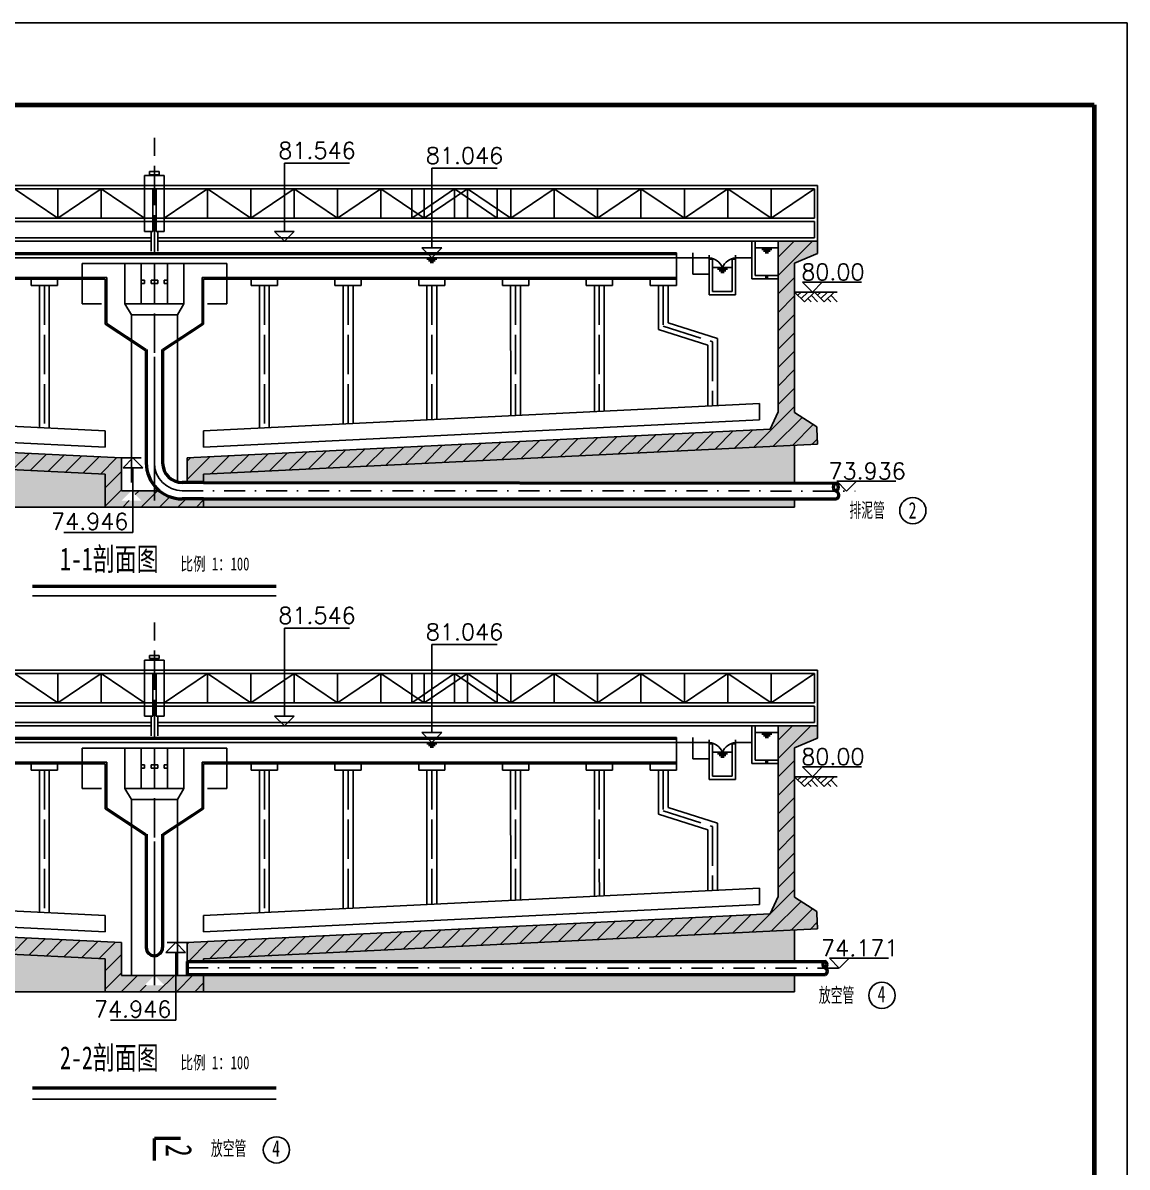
# Model space of a CAD drawing. Header units: millimetres. Extents: x -1157 to 5248, y -43968 to 1732.
# Drawn here: x -899.4 to -563.1, y 992.6 to 1341.2 of the extents above; entities that cross this region are included whole.
import ezdxf

# ---------------------------------------------------------------- set-up
doc = ezdxf.new("R2010")
doc.units = ezdxf.units.MM
doc.linetypes.add('ACAD_ISO02W100', pattern=[15, 12, -3])
doc.linetypes.add('DASHDOT2', pattern=[12.7, 6.35, -3.175, 0, -3.175])
doc.layers.add('图框', color=7, linetype='Continuous', lineweight=100)
doc.styles.add('4', font='simfang.ttf', dxfattribs={"width": 0.7, "height": 4})
doc.styles.add('5', font='simfang.ttf', dxfattribs={"width": 0.7, "height": 5})
doc.styles.add('7', font='simfang.ttf', dxfattribs={"width": 0.7, "height": 7})
doc.styles.get("Standard").update_dxf_attribs({"font": 'txt', "bigfont": 'gbcbig.shx'})

# ---------------------------------------------------------------- blocks, each defined once
blk = doc.blocks.new('廖筱菡二沉池09')
at = {"layer": 'Defpoints'}
h = blk.add_hatch(dxfattribs=at)
h.set_pattern_fill('AR-CONC', color=0, scale=0.07, style=0)
h.set_pattern_definition([(50, (0, -8.367), (12.752927, -1.115736), [1.3335, -14.6685]), (355, (0, -8.367), (-2.467, 13.373965), [1.0668, -11.7348]), (100.451, (1.063, -8.46), (10.285975, 12.25817), [1.1333, -12.4663]), (46.1842, (0, -4.81), (18.97553, -2.94296), [2.00025, -22.00275]), (96.6356, (1.581, -5.056), (16.6183, 17.31979), [1.69995, -18.69945]), (351.184, (0, -4.81), (16.61832, 17.31976), [1.6002, -17.6022]), (21, (1.778, -5.7), (10.61304, -7.158586), [1.3335, -14.6685]), (326, (1.778, -5.7), (4.32614, 12.89316), [1.0668, -11.7348]), (71.4514, (2.662, -6.296), (14.939154, 5.7346), [1.1333, -12.4663]), (37.5, (0, -8.3666), (0.216202, 5.918853), [0, -11.59256, 0, -11.9126, 0, -11.77925]), (7.5, (0, -8.3666), (4.677376, 7.01264), [0, -6.79196, 0, -11.32586, 0, -4.48945]), (327.5, (-3.965, -8.3666), (9.491342, -0.401012), [0, -4.445, 0, -13.8684, 0, -18.4023]), (317.5, (-5.743, -8.367), (10.369043, 1.779854), [0, -5.7785, 0, -9.21004, 0, -13.0683])])
h.paths.add_polyline_path([(2189.991, 1200.103), (2177.991, 1200.103), (2177.991, 1197.952), (2189.991, 1197.952)])
h.paths.add_polyline_path([(2189.991, 1189.952), (2184.991, 1189.952), (2184.991, 1178.053), (2189.991, 1178.053)])
h.paths.add_polyline_path([(2372.991, 1124.103), (2375.991, 1121.103), (2372.991, 1121.103), (2372.991, 1119.103), (2394.991, 1119.103), (2394.991, 1121.603), (2388.491, 1121.603, -0.1736314), (2381.509, 1124.103)])
h.paths.add_polyline_path([(2369.991, 1134.103), (2192.477, 1142.853), (2189.991, 1148.094), (2189.991, 1172.053), (2184.991, 1172.053), (2184.991, 1147.945), (2178.278, 1143.553), (2178.247, 1142.952), (2178.008, 1138.32), (2364.991, 1129.103), (2364.991, 1119.103), (2372.991, 1119.103), (2372.991, 1121.103), (2369.991, 1121.103), (2372.991, 1124.103), (2369.991, 1124.103)])
h.paths.add_polyline_path([(2574.991, 1137.975), (2394.991, 1129.103), (2394.991, 1126.603), (2574.991, 1126.429)])
h.paths.add_polyline_path([(2574.991, 1121.603), (2394.991, 1121.603), (2394.991, 1119.103), (2574.991, 1119.103)])
h.paths.add_polyline_path([(2184.991, 1137.975), (2184.991, 1119.103), (2364.991, 1119.103), (2364.991, 1129.103)], flags=16)
h.paths.add_polyline_path([(2581.973, 1138.32), (2581.734, 1142.952), (2581.704, 1143.553), (2574.991, 1147.945), (2574.991, 1193.403), (2581.991, 1196.333), (2581.991, 1200.103), (2569.991, 1200.103), (2569.991, 1148.094), (2567.504, 1142.853), (2389.991, 1134.103), (2389.991, 1126.603), (2394.991, 1126.603), (2394.991, 1129.103)])
h = blk.add_hatch(dxfattribs=at)
h.set_pattern_fill('ANSI31', color=0, scale=1.25, style=0)
h.set_pattern_definition([(45, (0, -8.3666), (-2.80633, 2.80633), [])])
h.paths.add_polyline_path([(2189.991, 1200.103), (2177.991, 1200.103), (2177.991, 1197.952), (2189.991, 1197.952)])
h.paths.add_polyline_path([(2189.991, 1189.952), (2184.991, 1189.952), (2184.991, 1178.053), (2189.991, 1178.053)])
h.paths.add_polyline_path([(2372.991, 1124.103), (2375.991, 1121.103), (2372.991, 1121.103), (2372.991, 1119.103), (2394.991, 1119.103), (2394.991, 1121.603), (2388.491, 1121.603, -0.1736314), (2381.509, 1124.103)])
h.paths.add_polyline_path([(2192.477, 1142.853), (2189.991, 1148.094), (2189.991, 1172.053), (2184.991, 1172.053), (2184.991, 1147.945), (2178.278, 1143.553), (2178.247, 1142.952), (2178.008, 1138.32), (2364.991, 1129.103), (2364.991, 1119.103), (2372.991, 1119.103), (2372.991, 1121.103), (2369.991, 1121.103), (2372.991, 1124.103), (2369.991, 1124.103), (2369.991, 1134.103)])
h.paths.add_polyline_path([(2581.973, 1138.32), (2581.734, 1142.952), (2581.704, 1143.553), (2574.991, 1147.945), (2574.991, 1193.403), (2581.991, 1196.333), (2581.991, 1200.103), (2569.991, 1200.103), (2569.991, 1148.094), (2567.504, 1142.853), (2389.991, 1134.103), (2389.991, 1126.603), (2394.991, 1126.603), (2394.991, 1129.103)])
h = blk.add_hatch(dxfattribs=at)
h.set_pattern_fill('AR-CONC', color=0, scale=0.07, style=0)
h.set_pattern_definition([(50, (0, -4), (12.752927, -1.115736), [1.3335, -14.6685]), (355, (0, -4), (-2.467, 13.373965), [1.0668, -11.7348]), (100.451, (1.063, -4.093), (10.285975, 12.25817), [1.1333, -12.4663]), (46.1842, (0, -0.444), (18.97553, -2.94296), [2.00025, -22.00275]), (96.6356, (1.581, -0.69), (16.6183, 17.31979), [1.69995, -18.69945]), (351.184, (0, -0.444), (16.61832, 17.31976), [1.6002, -17.6022]), (21, (1.778, -1.333), (10.61304, -7.158586), [1.3335, -14.6685]), (326, (1.778, -1.333), (4.32614, 12.89316), [1.0668, -11.7348]), (71.4514, (2.662, -1.93), (14.939154, 5.7346), [1.1333, -12.4663]), (37.5, (0, -4), (0.216202, 5.918853), [0, -11.59256, 0, -11.9126, 0, -11.77925]), (7.5, (0, -4), (4.677376, 7.01264), [0, -6.79196, 0, -11.32586, 0, -4.48945]), (327.5, (-3.965, -4), (9.491342, -0.401012), [0, -4.445, 0, -13.8684, 0, -18.4023]), (317.5, (-5.743, -4), (10.369043, 1.779854), [0, -5.7785, 0, -9.21004, 0, -13.0683])])
h.paths.add_polyline_path([(2581.734, 995.291), (2581.704, 995.891), (2574.991, 1000.284), (2574.991, 1045.741), (2581.991, 1048.671), (2581.991, 1052.441), (2569.991, 1052.441), (2569.991, 1000.432), (2567.504, 995.191), (2389.991, 986.441), (2389.991, 980.694), (2394.991, 980.694), (2394.991, 981.441), (2581.973, 990.658)])
h.paths.add_polyline_path([(2369.991, 986.441), (2192.477, 995.191), (2189.991, 1000.432), (2189.991, 1027.372), (2184.991, 1027.372), (2184.991, 1000.284), (2178.278, 995.891), (2178.008, 990.658), (2364.991, 981.441), (2364.991, 971.441), (2379.991, 971.441), (2379.991, 973.441), (2376.991, 973.441), (2379.991, 976.441), (2369.991, 976.441)])
h.paths.add_polyline_path([(2394.991, 976.689), (2389.991, 976.689), (2389.991, 976.441), (2379.991, 976.441), (2382.991, 973.441), (2379.991, 973.441), (2379.991, 971.441), (2394.991, 971.441)])
h.paths.add_polyline_path([(2574.991, 990.314), (2581.973, 990.658), (2581.734, 995.291), (2581.704, 995.891), (2574.991, 1000.284), (2574.991, 1045.741), (2581.991, 1048.671), (2581.991, 1052.441), (2569.991, 1052.441), (2569.991, 1000.432), (2567.504, 995.191), (2389.991, 986.441), (2389.991, 980.694), (2574.991, 980.694)], flags=17)
h.paths.add_polyline_path([(2574.991, 976.689), (2394.991, 976.689), (2394.991, 971.441), (2574.991, 971.441)])
h.paths.add_polyline_path([(2189.991, 1052.441), (2177.991, 1052.441), (2177.991, 1048.671), (2184.991, 1045.741), (2184.991, 1033.846), (2189.991, 1033.846)])
h.paths.add_polyline_path([(2364.991, 981.441), (2184.991, 990.314), (2184.991, 971.441), (2364.991, 971.441)])
h.paths.add_polyline_path([(2581.973, 990.658), (2581.734, 995.291), (2581.704, 995.891), (2574.991, 1000.284), (2574.991, 1045.741), (2581.991, 1048.671), (2581.991, 1052.441), (2569.991, 1052.441), (2569.991, 1000.432), (2567.504, 995.191), (2389.991, 986.441), (2389.991, 980.694), (2394.991, 980.94), (2394.991, 981.441)])
h = blk.add_hatch(dxfattribs=at)
h.set_pattern_fill('ANSI31', color=0, scale=1.25, style=0)
h.set_pattern_definition([(45, (0, -4), (-2.80633, 2.80633), [])])
h.paths.add_polyline_path([(2394.991, 976.689), (2389.991, 976.689), (2389.991, 976.441), (2379.991, 976.441), (2382.991, 973.441), (2379.991, 973.441), (2379.991, 971.441), (2394.991, 971.441)])
h.paths.add_polyline_path([(2369.991, 986.441), (2192.477, 995.191), (2189.991, 1000.432), (2189.991, 1027.372), (2184.991, 1027.372), (2184.991, 1000.284), (2178.278, 995.891), (2178.008, 990.658), (2364.991, 981.441), (2364.991, 971.441), (2379.991, 971.441), (2379.991, 973.441), (2376.991, 973.441), (2379.991, 976.441), (2369.991, 976.441)])
h.paths.add_polyline_path([(2189.991, 1052.441), (2177.991, 1052.441), (2177.991, 1048.671), (2184.991, 1045.741), (2184.991, 1033.846), (2189.991, 1033.846)])
h.paths.add_polyline_path([(2581.973, 990.658), (2581.734, 995.291), (2581.704, 995.891), (2574.991, 1000.284), (2574.991, 1045.741), (2581.991, 1048.671), (2581.991, 1052.441), (2569.991, 1052.441), (2569.991, 1000.432), (2567.504, 995.191), (2389.991, 986.441), (2389.991, 980.694), (2394.991, 980.94), (2394.991, 981.441)])
at = {"lineweight": 100}
for p, q in [((2092.241, 1241.636), (2666.241, 1241.636)), ((2666.241, 1241.636), (2666.241, 435.636))]:
    blk.add_line(p, q, dxfattribs=at)
at = {"color": 3}
for p, q in [((2419.582, 1203.103), (2419.582, 1223.925)), ((2419.582, 1223.925), (2429.582, 1223.925)), ((2429.582, 1223.925), (2439.447, 1223.925)), ((2464.491, 1198.103), (2464.491, 1222.377)), ((2464.491, 1222.377), (2474.491, 1222.377)), ((2474.491, 1222.377), (2484.356, 1222.377)), ((2580.397, 1187.643), (2595.397, 1187.643)), ((2369.991, 1134.103), (2375.985, 1134.103)), ((2590.821, 1127.005), (2605.821, 1127.005)), ((2419.582, 1055.441), (2419.582, 1082.255)), ((2419.582, 1082.255), (2429.582, 1082.255)), ((2429.582, 1082.255), (2439.447, 1082.255)), ((2464.491, 1050.441), (2464.491, 1077.255)), ((2464.491, 1077.255), (2474.491, 1077.255)), ((2474.491, 1077.255), (2484.356, 1077.255)), ((2580.397, 1039.981), (2595.397, 1039.981)), ((2389.991, 986.441), (2383.846, 986.441)), ((2588.574, 981.692), (2603.574, 981.692))]:
    blk.add_line(p, q, dxfattribs=at)
at = {"color": 4}
for p, q in [((2378.491, 1220.393), (2378.491, 1221.393)), ((2378.491, 1221.393), (2381.491, 1221.393)), ((2381.491, 1221.393), (2378.491, 1221.393)), ((2379.991, 1220.393), (2378.491, 1220.393)), ((2379.991, 1220.393), (2381.491, 1220.393)), ((2381.491, 1220.393), (2381.491, 1221.393)), ((2177.991, 1217.103), (2369.991, 1217.103)), ((2369.991, 1217.103), (2379.991, 1217.103)), ((2382.991, 1220.103), (2376.991, 1220.103)), ((2376.991, 1220.103), (2376.991, 1216.103)), ((2376.991, 1220.103), (2382.991, 1220.103)), ((2389.991, 1217.103), (2379.991, 1217.103)), ((2382.991, 1220.103), (2382.991, 1216.103)), ((2581.991, 1217.103), (2389.991, 1217.103)), ((2376.991, 1207.103), (2376.991, 1216.103)), ((2376.991, 1207.103), (2376.991, 1216.103)), ((2376.991, 1216.103), (2379.991, 1216.103)), ((2379.491, 1203.103), (2379.491, 1216.103)), ((2382.991, 1216.103), (2379.991, 1216.103)), ((2380.491, 1203.103), (2380.491, 1216.103)), ((2382.991, 1207.103), (2382.991, 1216.103)), ((2382.991, 1207.103), (2382.991, 1216.103)), ((2458.436, 1216.1), (2458.436, 1207.1)), ((2484.436, 1216.1), (2458.436, 1216.1)), ((2458.436, 1216.1), (2471.436, 1216.1)), ((2471.436, 1216.1), (2458.436, 1207.1)), ((2471.436, 1216.1), (2471.436, 1207.1)), ((2484.436, 1207.1), (2471.436, 1216.1)), ((2484.436, 1207.1), (2484.436, 1216.1)), ((2376.991, 1207.103), (2376.991, 1203.103)), ((2376.991, 1203.103), (2376.991, 1207.103)), ((2382.991, 1207.103), (2382.991, 1203.103)), ((2382.991, 1203.103), (2382.991, 1207.103)), ((2485.686, 1207.1), (2472.811, 1207.1)), ((2357.963, 1181.072), (2357.963, 1193.337)), ((2357.963, 1193.337), (2379.991, 1193.337)), ((2370.991, 1181.072), (2370.991, 1193.337)), ((2370.991, 1193.337), (2374.991, 1193.337)), ((2375.991, 1193.337), (2375.991, 1181.072)), ((2402.018, 1193.337), (2379.991, 1193.337)), ((2383.991, 1193.337), (2383.991, 1181.072)), ((2388.991, 1193.337), (2384.991, 1193.337)), ((2388.991, 1181.072), (2388.991, 1193.337)), ((2402.018, 1181.072), (2402.018, 1193.337)), ((2365.491, 1189.103), (2365.491, 1175.004)), ((2394.491, 1189.103), (2394.491, 1175.004)), ((2364.991, 1188.603), (2364.991, 1174.835)), ((2375.991, 1188.205), (2376.991, 1188.205)), ((2376.991, 1187.205), (2375.991, 1187.205)), ((2376.991, 1188.205), (2376.991, 1187.205)), ((2378.991, 1187.205), (2378.991, 1188.205)), ((2378.991, 1188.205), (2380.991, 1188.205)), ((2380.991, 1188.205), (2378.991, 1188.205)), ((2379.991, 1187.205), (2378.991, 1187.205)), ((2379.991, 1187.205), (2380.991, 1187.205)), ((2380.991, 1187.205), (2380.991, 1188.205)), ((2383.991, 1188.205), (2382.991, 1188.205)), ((2382.991, 1188.205), (2382.991, 1187.205)), ((2382.991, 1187.205), (2383.991, 1187.205)), ((2394.991, 1188.603), (2394.991, 1174.835)), ((2530.991, 1186.603), (2530.991, 1188.603)), ((2538.991, 1186.603), (2530.991, 1186.603)), ((2533.491, 1186.603), (2533.491, 1173.251)), ((2536.491, 1186.603), (2536.491, 1175.294)), ((2357.963, 1181.072), (2363.836, 1181.072)), ((2372.991, 1181.072), (2370.991, 1181.072)), ((2370.991, 1181.072), (2372.991, 1177.717)), ((2372.991, 1181.072), (2386.991, 1181.072)), ((2386.991, 1181.072), (2372.991, 1181.072)), ((2386.991, 1181.072), (2388.991, 1181.072)), ((2388.991, 1181.072), (2386.991, 1177.717)), ((2402.018, 1181.072), (2396.146, 1181.072)), ((2364.991, 1174.835), (2377.491, 1166.583)), ((2365.491, 1175.004), (2377.491, 1167.083)), ((2372.991, 1177.717), (2386.991, 1177.717)), ((2386.991, 1177.717), (2372.991, 1177.717)), ((2394.491, 1175.004), (2382.491, 1167.083)), ((2394.991, 1174.835), (2382.491, 1166.583)), ((2378.491, 1072.941), (2378.491, 1073.941)), ((2378.491, 1073.941), (2381.491, 1073.941)), ((2381.491, 1073.941), (2378.491, 1073.941)), ((2381.491, 1072.941), (2381.491, 1073.941)), ((2382.991, 1072.441), (2376.991, 1072.441)), ((2376.991, 1072.441), (2376.991, 1068.441)), ((2376.991, 1072.441), (2382.991, 1072.441)), ((2379.991, 1072.941), (2378.491, 1072.941)), ((2379.991, 1072.941), (2381.491, 1072.941)), ((2382.991, 1072.441), (2382.991, 1068.441)), ((2177.991, 1069.441), (2369.991, 1069.441)), ((2369.991, 1069.441), (2379.991, 1069.441)), ((2376.991, 1059.441), (2376.991, 1068.441)), ((2376.991, 1059.441), (2376.991, 1068.441)), ((2376.991, 1068.441), (2379.991, 1068.441)), ((2379.491, 1055.441), (2379.491, 1068.441)), ((2389.991, 1069.441), (2379.991, 1069.441)), ((2382.991, 1068.441), (2379.991, 1068.441)), ((2380.491, 1055.441), (2380.491, 1068.441)), ((2382.991, 1059.441), (2382.991, 1068.441)), ((2382.991, 1059.441), (2382.991, 1068.441)), ((2581.991, 1069.441), (2389.991, 1069.441)), ((2458.436, 1068.438), (2458.436, 1059.438)), ((2484.436, 1068.438), (2458.436, 1068.438)), ((2458.436, 1068.438), (2471.436, 1068.438)), ((2471.436, 1068.438), (2458.436, 1059.438)), ((2471.436, 1068.438), (2471.436, 1059.438)), ((2484.436, 1059.438), (2471.436, 1068.438)), ((2484.436, 1059.438), (2484.436, 1068.438)), ((2376.991, 1059.441), (2376.991, 1055.441)), ((2376.991, 1055.441), (2376.991, 1059.441)), ((2382.991, 1059.441), (2382.991, 1055.441)), ((2382.991, 1055.441), (2382.991, 1059.441)), ((2485.686, 1059.438), (2472.811, 1059.438)), ((2357.963, 1033.41), (2357.963, 1045.676)), ((2357.963, 1045.676), (2379.991, 1045.676)), ((2370.991, 1033.41), (2370.991, 1045.676)), ((2370.991, 1045.676), (2374.991, 1045.676)), ((2375.991, 1045.676), (2375.991, 1033.41)), ((2402.018, 1045.676), (2379.991, 1045.676)), ((2383.991, 1045.676), (2383.991, 1033.41)), ((2388.991, 1045.676), (2384.991, 1045.676)), ((2388.991, 1033.41), (2388.991, 1045.676)), ((2402.018, 1033.41), (2402.018, 1045.676)), ((2364.991, 1040.941), (2364.991, 1027.173)), ((2365.491, 1041.441), (2365.491, 1027.343)), ((2375.991, 1040.543), (2376.991, 1040.543)), ((2376.991, 1039.543), (2375.991, 1039.543)), ((2376.991, 1040.543), (2376.991, 1039.543)), ((2378.991, 1039.543), (2378.991, 1040.543)), ((2378.991, 1040.543), (2380.991, 1040.543)), ((2380.991, 1040.543), (2378.991, 1040.543)), ((2379.991, 1039.543), (2378.991, 1039.543)), ((2379.991, 1039.543), (2380.991, 1039.543)), ((2380.991, 1039.543), (2380.991, 1040.543)), ((2383.991, 1040.543), (2382.991, 1040.543)), ((2382.991, 1040.543), (2382.991, 1039.543)), ((2382.991, 1039.543), (2383.991, 1039.543)), ((2394.491, 1041.441), (2394.491, 1027.343)), ((2394.991, 1040.941), (2394.991, 1027.173)), ((2530.991, 1038.941), (2530.991, 1040.941)), ((2538.991, 1038.941), (2530.991, 1038.941)), ((2533.491, 1038.941), (2533.491, 1025.589)), ((2536.491, 1038.941), (2536.491, 1027.633)), ((2357.963, 1033.41), (2363.836, 1033.41)), ((2372.991, 1033.41), (2370.991, 1033.41)), ((2370.991, 1033.41), (2372.991, 1030.055)), ((2372.991, 1033.41), (2386.991, 1033.41)), ((2386.991, 1033.41), (2372.991, 1033.41)), ((2386.991, 1033.41), (2388.991, 1033.41)), ((2388.991, 1033.41), (2386.991, 1030.055)), ((2402.018, 1033.41), (2396.146, 1033.41)), ((2372.991, 1030.055), (2386.991, 1030.055)), ((2386.991, 1030.055), (2372.991, 1030.055)), ((2364.991, 1027.173), (2377.491, 1018.921)), ((2365.491, 1027.343), (2377.491, 1019.421)), ((2394.491, 1027.343), (2382.491, 1019.421)), ((2394.991, 1027.173), (2382.491, 1018.921))]:
    blk.add_line(p, q, dxfattribs=at)
for p, q in [((2543.991, 1196.603), (2543.991, 1190.103)), ((2548.991, 1194.603), (2548.991, 1195.903)), ((2556.991, 1194.603), (2556.991, 1195.903)), ((2543.991, 1190.103), (2548.991, 1190.103)), ((2566.241, 1189.703), (2566.241, 1188.703)), ((2566.241, 1189.703), (2566.741, 1188.703)), ((2566.241, 1188.703), (2566.741, 1189.703)), ((2566.741, 1189.703), (2566.741, 1188.703)), ((2574.991, 1184.643), (2577.991, 1181.643)), ((2576.991, 1184.643), (2575.988, 1183.64)), ((2578.991, 1184.643), (2576.988, 1182.64)), ((2580.991, 1184.643), (2577.991, 1181.643)), ((2578.989, 1182.641), (2579.986, 1181.643)), ((2579.989, 1183.641), (2581.986, 1181.643)), ((2580.991, 1184.643), (2583.991, 1181.643)), ((2582.991, 1184.643), (2581.988, 1183.64)), ((2584.991, 1184.643), (2582.988, 1182.64)), ((2586.991, 1184.643), (2583.991, 1181.643)), ((2584.989, 1182.641), (2585.986, 1181.643)), ((2585.989, 1183.641), (2587.986, 1181.643)), ((2342.871, 1092.094), (2417.111, 1092.094)), ((2543.991, 1048.941), (2543.991, 1042.441)), ((2548.991, 1046.941), (2548.991, 1048.241)), ((2556.991, 1046.941), (2556.991, 1048.241)), ((2543.991, 1042.441), (2548.991, 1042.441)), ((2566.241, 1042.041), (2566.241, 1041.041)), ((2566.241, 1042.041), (2566.741, 1041.041)), ((2566.241, 1041.041), (2566.741, 1042.041)), ((2566.741, 1042.041), (2566.741, 1041.041)), ((2574.991, 1036.981), (2577.991, 1033.981)), ((2576.991, 1036.981), (2575.988, 1035.978)), ((2578.991, 1036.981), (2576.988, 1034.978)), ((2580.991, 1036.981), (2577.991, 1033.981)), ((2579.989, 1035.979), (2581.986, 1033.981)), ((2580.991, 1036.981), (2583.991, 1033.981)), ((2582.991, 1036.981), (2581.988, 1035.978)), ((2584.991, 1036.981), (2582.988, 1034.978)), ((2586.991, 1036.981), (2583.991, 1033.981)), ((2585.989, 1035.979), (2587.986, 1033.981)), ((2578.989, 1034.979), (2579.986, 1033.981)), ((2584.989, 1034.979), (2585.986, 1033.981)), ((2342.871, 938.686), (2417.111, 938.686))]:
    blk.add_line(p, q)
at = {"color": 5}
for p, q in [((2567.991, 1197.612), (2564.991, 1197.612)), ((2567.491, 1197.112), (2565.491, 1197.112)), ((2566.991, 1196.612), (2565.991, 1196.612)), ((2554.491, 1191.612), (2551.491, 1191.612)), ((2553.991, 1191.112), (2551.991, 1191.112)), ((2553.491, 1190.612), (2552.491, 1190.612))]:
    blk.add_line(p, q, dxfattribs=at)
at = {"color": 0, "linetype": 'ByBlock', "lineweight": -2}
for p, q in [((2574.991, 1193.403), (2581.991, 1196.333)), ((2581.704, 1143.553), (2574.991, 1147.945)), ((2581.973, 1138.32), (2581.734, 1142.952)), ((2574.991, 1045.741), (2581.991, 1048.671)), ((2581.704, 995.891), (2574.991, 1000.284)), ((2581.973, 990.658), (2581.734, 995.291))]:
    blk.add_line(p, q, dxfattribs=at)
at = {"color": 5, "lineweight": -3}
for p, q in [((2465.991, 1194.612), (2462.991, 1194.612)), ((2465.491, 1194.112), (2463.491, 1194.112)), ((2464.991, 1193.612), (2463.991, 1193.612)), ((2567.991, 1049.951), (2564.991, 1049.951)), ((2567.491, 1049.451), (2565.491, 1049.451)), ((2465.991, 1046.951), (2462.991, 1046.951)), ((2465.491, 1046.451), (2463.491, 1046.451)), ((2464.991, 1045.951), (2463.991, 1045.951)), ((2566.991, 1048.951), (2565.991, 1048.951)), ((2554.491, 1043.951), (2551.491, 1043.951)), ((2553.991, 1043.451), (2551.991, 1043.451)), ((2553.491, 1042.951), (2552.491, 1042.951))]:
    blk.add_line(p, q, dxfattribs=at)
at = {"color": 4, "linetype": 'ACAD_ISO02W100'}
for p, q in [((2534.991, 1186.603), (2534.991, 1174.272)), ((2534.991, 1038.941), (2534.991, 1026.611))]:
    blk.add_line(p, q, dxfattribs=at)
at = {"color": 0}
for p, q in [((2587.939, 1184.643), (2574.991, 1184.643)), ((2587.939, 1036.981), (2574.991, 1036.981))]:
    blk.add_line(p, q, dxfattribs=at)
at = {"color": 3, "lineweight": -3}
for p, q in [((2373.451, 1131.103), (2373.463, 1111.399)), ((2386.472, 983.441), (2386.472, 962.808))]:
    blk.add_line(p, q, dxfattribs=at)
at = {"lineweight": 53}
for p, q in [((2342.871, 1095.047), (2417.111, 1095.047)), ((2342.871, 942.186), (2417.111, 942.186))]:
    blk.add_line(p, q, dxfattribs=at)
at = {"color": 4, "lineweight": 53}
for p, q in [((2389.991, 980.694), (2389.991, 976.689)), ((2379.991, 920.091), (2379.991, 926.728))]:
    blk.add_line(p, q, dxfattribs=at)
blk.add_lwpolyline([(2082.241, 1266.636), (2082.241, 425.636), (2676.241, 425.636), (2676.241, 1266.636)], close=True)
at = {"color": 0}
for centre in [(2610.991, 1118.038), (2601.57, 970.342), (2417.164, 923.282)]:
    blk.add_circle(centre, 4, dxfattribs=at)
at = {"layer": 'Defpoints', "color": 2, "linetype": 'ACAD_ISO02W100'}
for p, q in [((2379.991, 1121.103), (2379.991, 1231.573)), ((2379.991, 973.441), (2379.991, 1083.911))]:
    blk.add_line(p, q, dxfattribs=at)
at = {"layer": 'Defpoints', "color": 4}
for p, q in [((2581.991, 1200.103), (2581.991, 1217.103)), ((2178.991, 1216.103), (2376.991, 1216.103)), ((2350.591, 1207.103), (2337.391, 1216.103)), ((2350.591, 1207.103), (2350.591, 1216.103)), ((2363.791, 1216.103), (2350.591, 1207.103)), ((2363.791, 1207.103), (2363.791, 1216.103)), ((2376.991, 1207.103), (2363.791, 1216.103)), ((2580.991, 1216.103), (2382.991, 1216.103)), ((2382.991, 1207.103), (2396.191, 1216.103)), ((2396.191, 1207.103), (2396.191, 1216.103)), ((2396.191, 1216.103), (2409.391, 1207.103)), ((2409.391, 1207.103), (2409.391, 1216.103)), ((2409.391, 1207.103), (2422.591, 1216.103)), ((2422.591, 1207.103), (2422.591, 1216.103)), ((2422.591, 1216.103), (2435.791, 1207.103)), ((2435.791, 1207.103), (2435.791, 1216.103)), ((2435.791, 1207.103), (2448.991, 1216.103)), ((2448.991, 1207.103), (2448.991, 1216.103)), ((2448.991, 1216.103), (2462.191, 1207.103)), ((2462.191, 1207.103), (2462.191, 1216.103)), ((2462.191, 1207.103), (2475.391, 1216.103)), ((2475.391, 1207.103), (2475.391, 1216.103)), ((2475.391, 1216.103), (2488.591, 1207.103)), ((2488.591, 1207.103), (2488.591, 1216.103)), ((2488.591, 1207.103), (2501.791, 1216.103)), ((2501.791, 1207.103), (2501.791, 1216.103)), ((2501.791, 1216.103), (2514.991, 1207.103)), ((2514.991, 1207.103), (2514.991, 1216.103)), ((2514.991, 1207.103), (2528.191, 1216.103)), ((2528.191, 1207.103), (2528.191, 1216.103)), ((2528.191, 1216.103), (2541.391, 1207.103)), ((2541.391, 1207.103), (2541.391, 1216.103)), ((2541.391, 1207.103), (2554.591, 1216.103)), ((2554.591, 1207.103), (2554.591, 1216.103)), ((2554.591, 1216.103), (2567.791, 1207.103)), ((2567.791, 1207.103), (2567.791, 1216.103)), ((2567.791, 1207.103), (2580.991, 1216.103)), ((2580.991, 1207.103), (2580.991, 1216.103)), ((2178.991, 1207.103), (2376.991, 1207.103)), ((2376.991, 1207.103), (2379.991, 1207.103)), ((2382.991, 1207.103), (2379.991, 1207.103)), ((2580.991, 1207.103), (2382.991, 1207.103)), ((2178.991, 1206.103), (2379.991, 1206.103)), ((2376.991, 1203.103), (2379.491, 1203.103)), ((2378.991, 1197.103), (2378.991, 1203.103)), ((2580.991, 1206.103), (2379.991, 1206.103)), ((2382.991, 1203.103), (2380.491, 1203.103)), ((2380.991, 1197.103), (2380.991, 1203.103)), ((2580.991, 1201.103), (2580.991, 1206.103)), ((2178.991, 1201.103), (2378.991, 1201.103)), ((2580.991, 1201.103), (2380.991, 1201.103)), ((2220.991, 1196.603), (2379.991, 1196.603)), ((2220.991, 1196.103), (2379.991, 1196.103)), ((2538.991, 1196.603), (2379.991, 1196.603)), ((2538.991, 1196.103), (2379.991, 1196.103)), ((2538.991, 1196.603), (2538.991, 1188.603)), ((2365.491, 1189.103), (2220.991, 1189.103)), ((2394.491, 1189.103), (2538.991, 1189.103)), ((2364.991, 1188.603), (2220.991, 1188.603)), ((2342.491, 1188.603), (2342.491, 1186.603)), ((2342.491, 1186.603), (2350.491, 1186.603)), ((2344.991, 1186.603), (2344.988, 1143.345)), ((2347.991, 1186.603), (2347.988, 1143.197)), ((2350.491, 1186.603), (2350.491, 1188.603)), ((2394.991, 1188.603), (2538.991, 1188.603)), ((2409.491, 1186.603), (2409.491, 1188.603)), ((2417.491, 1186.603), (2409.491, 1186.603)), ((2411.991, 1186.603), (2411.993, 1143.197)), ((2414.991, 1186.603), (2414.993, 1143.345)), ((2417.491, 1188.603), (2417.491, 1186.603)), ((2434.991, 1186.603), (2434.991, 1188.603)), ((2442.991, 1186.603), (2434.991, 1186.603)), ((2437.491, 1186.603), (2437.496, 1144.454)), ((2440.491, 1186.603), (2440.496, 1144.602)), ((2442.991, 1188.603), (2442.991, 1186.603)), ((2460.491, 1186.603), (2460.491, 1188.603)), ((2468.491, 1186.603), (2460.491, 1186.603)), ((2462.991, 1186.603), (2462.998, 1145.711)), ((2465.991, 1186.603), (2465.998, 1145.859)), ((2468.491, 1188.603), (2468.491, 1186.603)), ((2485.991, 1186.603), (2485.991, 1188.603)), ((2493.991, 1186.603), (2485.991, 1186.603)), ((2488.491, 1186.617), (2488.5, 1146.968)), ((2491.491, 1186.603), (2491.5, 1147.116)), ((2493.991, 1188.603), (2493.991, 1186.603)), ((2511.491, 1186.603), (2511.491, 1188.603)), ((2519.491, 1186.603), (2511.491, 1186.603)), ((2513.991, 1186.603), (2513.991, 1148.225)), ((2516.991, 1186.603), (2517.003, 1148.373)), ((2519.491, 1188.603), (2519.491, 1186.603)), ((2538.991, 1186.603), (2538.991, 1188.603)), ((2372.991, 1177.717), (2372.991, 1126.603)), ((2386.991, 1177.717), (2386.991, 1126.793)), ((2551.501, 1170.51), (2536.491, 1175.294)), ((2548.501, 1168.467), (2533.491, 1173.251)), ((2548.501, 1168.467), (2548.513, 1149.926)), ((2551.501, 1170.51), (2551.513, 1150.074)), ((2364.991, 1142.359), (2195.677, 1150.705)), ((2394.991, 1142.359), (2564.305, 1150.705)), ((2564.305, 1150.705), (2564.305, 1145.699)), ((2364.991, 1137.353), (2195.677, 1145.699)), ((2394.991, 1137.353), (2564.305, 1145.699)), ((2178.991, 1068.441), (2376.991, 1068.441)), ((2350.591, 1059.441), (2337.391, 1068.441)), ((2350.591, 1059.441), (2350.591, 1068.441)), ((2363.791, 1068.441), (2350.591, 1059.441)), ((2363.791, 1059.441), (2363.791, 1068.441)), ((2376.991, 1059.441), (2363.791, 1068.441)), ((2580.991, 1068.441), (2382.991, 1068.441)), ((2382.991, 1059.441), (2396.191, 1068.441)), ((2396.191, 1059.441), (2396.191, 1068.441)), ((2396.191, 1068.441), (2409.391, 1059.441)), ((2409.391, 1059.441), (2409.391, 1068.441)), ((2409.391, 1059.441), (2422.591, 1068.441)), ((2422.591, 1059.441), (2422.591, 1068.441)), ((2422.591, 1068.441), (2435.791, 1059.441)), ((2435.791, 1059.441), (2435.791, 1068.441)), ((2435.791, 1059.441), (2448.991, 1068.441)), ((2448.991, 1059.441), (2448.991, 1068.441)), ((2448.991, 1068.441), (2462.191, 1059.441)), ((2462.191, 1059.441), (2462.191, 1068.441)), ((2462.191, 1059.441), (2475.391, 1068.441)), ((2475.391, 1059.441), (2475.391, 1068.441)), ((2475.391, 1068.441), (2488.591, 1059.441)), ((2488.591, 1059.441), (2488.591, 1068.441)), ((2488.591, 1059.441), (2501.791, 1068.441)), ((2501.791, 1059.441), (2501.791, 1068.441)), ((2501.791, 1068.441), (2514.991, 1059.441)), ((2514.991, 1059.441), (2514.991, 1068.441)), ((2514.991, 1059.441), (2528.191, 1068.441)), ((2528.191, 1059.441), (2528.191, 1068.441)), ((2528.191, 1068.441), (2541.391, 1059.441)), ((2541.391, 1059.441), (2541.391, 1068.441)), ((2541.391, 1059.441), (2554.591, 1068.441)), ((2554.591, 1059.441), (2554.591, 1068.441)), ((2554.591, 1068.441), (2567.791, 1059.441)), ((2567.791, 1059.441), (2567.791, 1068.441)), ((2567.791, 1059.441), (2580.991, 1068.441)), ((2580.991, 1059.441), (2580.991, 1068.441)), ((2581.991, 1052.441), (2581.991, 1069.441)), ((2178.991, 1059.441), (2376.991, 1059.441)), ((2178.991, 1058.441), (2379.991, 1058.441)), ((2376.991, 1059.441), (2379.991, 1059.441)), ((2382.991, 1059.441), (2379.991, 1059.441)), ((2580.991, 1058.441), (2379.991, 1058.441)), ((2580.991, 1059.441), (2382.991, 1059.441)), ((2580.991, 1053.441), (2580.991, 1058.441)), ((2178.991, 1053.441), (2378.991, 1053.441)), ((2376.991, 1055.441), (2379.491, 1055.441)), ((2378.991, 1049.441), (2378.991, 1055.441)), ((2382.991, 1055.441), (2380.491, 1055.441)), ((2380.991, 1049.441), (2380.991, 1055.441)), ((2580.991, 1053.441), (2380.991, 1053.441)), ((2220.991, 1048.941), (2379.991, 1048.941)), ((2220.991, 1048.441), (2379.991, 1048.441)), ((2538.991, 1048.941), (2379.991, 1048.941)), ((2538.991, 1048.441), (2379.991, 1048.441)), ((2538.991, 1048.941), (2538.991, 1040.941)), ((2365.491, 1041.441), (2220.991, 1041.441)), ((2364.991, 1040.941), (2220.991, 1040.941)), ((2342.491, 1040.941), (2342.491, 1038.941)), ((2342.491, 1038.941), (2350.491, 1038.941)), ((2344.991, 1038.941), (2344.988, 995.683)), ((2347.991, 1038.941), (2347.988, 995.535)), ((2350.491, 1038.941), (2350.491, 1040.941)), ((2394.491, 1041.441), (2538.991, 1041.441)), ((2394.991, 1040.941), (2538.991, 1040.941)), ((2409.491, 1038.941), (2409.491, 1040.941)), ((2417.491, 1038.941), (2409.491, 1038.941)), ((2411.991, 1038.941), (2411.991, 995.535)), ((2414.991, 1038.941), (2414.993, 995.683)), ((2417.491, 1040.941), (2417.491, 1038.941)), ((2434.991, 1038.941), (2434.991, 1040.941)), ((2442.991, 1038.941), (2434.991, 1038.941)), ((2437.491, 1038.941), (2437.496, 996.792)), ((2440.491, 1038.941), (2440.496, 996.94)), ((2442.991, 1040.941), (2442.991, 1038.941)), ((2460.491, 1038.941), (2460.491, 1040.941)), ((2468.491, 1038.941), (2460.491, 1038.941)), ((2462.991, 1038.941), (2462.998, 998.049)), ((2465.991, 1038.941), (2465.998, 998.197)), ((2468.491, 1040.941), (2468.491, 1038.941)), ((2485.991, 1038.941), (2485.991, 1040.941)), ((2493.991, 1038.941), (2485.991, 1038.941)), ((2488.491, 1038.955), (2488.5, 999.307)), ((2491.491, 1038.941), (2491.5, 999.454)), ((2493.991, 1040.941), (2493.991, 1038.941)), ((2511.491, 1038.941), (2511.491, 1040.941)), ((2519.491, 1038.941), (2511.491, 1038.941)), ((2513.991, 1038.941), (2514.003, 1000.564)), ((2516.991, 1038.941), (2517.003, 1000.711)), ((2519.491, 1040.941), (2519.491, 1038.941)), ((2538.991, 1038.941), (2538.991, 1040.941)), ((2372.991, 1030.055), (2372.991, 976.441)), ((2386.991, 1030.055), (2386.991, 976.441)), ((2548.501, 1020.805), (2533.491, 1025.589)), ((2551.501, 1022.849), (2536.491, 1027.633)), ((2551.501, 1022.849), (2551.513, 1002.413)), ((2548.501, 1020.805), (2548.513, 1002.265)), ((2364.991, 994.697), (2195.677, 1003.043)), ((2394.991, 994.697), (2564.305, 1003.043)), ((2564.305, 1003.043), (2564.305, 998.037)), ((2364.991, 989.691), (2195.677, 998.037)), ((2394.991, 989.691), (2564.305, 998.037))]:
    blk.add_line(p, q, dxfattribs=at)
at = {"layer": 'Defpoints'}
for p, q in [((2177.991, 1200.103), (2378.991, 1200.103)), ((2581.991, 1200.103), (2380.991, 1200.103)), ((2562.991, 1200.103), (2561.991, 1200.103)), ((2561.991, 1200.103), (2561.991, 1188.703)), ((2562.991, 1200.103), (2562.991, 1189.703)), ((2569.991, 1148.094), (2569.991, 1200.103)), ((2581.991, 1196.333), (2581.991, 1200.103)), ((2369.991, 1195.103), (2378.991, 1195.103)), ((2389.991, 1195.103), (2380.991, 1195.103)), ((2549.991, 1194.603), (2548.991, 1194.603)), ((2548.991, 1194.603), (2548.991, 1183.803)), ((2549.991, 1184.803), (2549.991, 1194.603)), ((2556.991, 1194.603), (2555.991, 1194.603)), ((2555.991, 1194.603), (2555.991, 1184.803)), ((2556.991, 1194.603), (2556.991, 1183.803)), ((2574.991, 1193.403), (2574.991, 1147.945)), ((2548.991, 1183.803), (2556.991, 1183.803)), ((2555.991, 1184.803), (2549.991, 1184.803)), ((2567.504, 1142.853), (2569.991, 1148.094)), ((2581.734, 1142.952), (2581.704, 1143.553)), ((2369.991, 1134.103), (2192.477, 1142.853)), ((2389.991, 1134.103), (2567.504, 1142.853)), ((2364.991, 1129.103), (2178.008, 1138.32)), ((2394.991, 1129.103), (2581.973, 1138.32)), ((2574.991, 1126.429), (2574.991, 1137.975)), ((2369.991, 1124.103), (2369.991, 1134.103)), ((2389.991, 1126.603), (2389.991, 1134.103)), ((2364.991, 1119.103), (2364.991, 1129.103)), ((2394.991, 1126.603), (2394.991, 1129.103)), ((2184.991, 1119.103), (2574.991, 1119.103)), ((2394.991, 1119.103), (2394.991, 1121.603)), ((2574.991, 1119.103), (2574.991, 1121.603)), ((2177.991, 1052.441), (2378.991, 1052.441)), ((2581.991, 1052.441), (2380.991, 1052.441)), ((2562.991, 1052.441), (2561.991, 1052.441)), ((2561.991, 1052.441), (2561.991, 1041.041)), ((2562.991, 1052.441), (2562.991, 1042.041)), ((2569.991, 1000.432), (2569.991, 1052.441)), ((2581.991, 1048.671), (2581.991, 1052.441)), ((2369.991, 1047.441), (2378.991, 1047.441)), ((2389.991, 1047.441), (2380.991, 1047.441)), ((2549.991, 1046.941), (2548.991, 1046.941)), ((2548.991, 1046.941), (2548.991, 1036.141)), ((2549.991, 1037.141), (2549.991, 1046.941)), ((2556.991, 1046.941), (2555.991, 1046.941)), ((2555.991, 1046.941), (2555.991, 1037.141)), ((2556.991, 1046.941), (2556.991, 1036.141)), ((2574.991, 1045.741), (2574.991, 1000.284)), ((2569.991, 1041.041), (2561.991, 1041.041)), ((2562.991, 1042.041), (2569.991, 1042.041)), ((2548.991, 1036.141), (2556.991, 1036.141)), ((2555.991, 1037.141), (2549.991, 1037.141)), ((2567.504, 995.191), (2569.991, 1000.432)), ((2369.991, 986.441), (2192.477, 995.191)), ((2389.991, 986.441), (2567.504, 995.191)), ((2581.734, 995.291), (2581.704, 995.891)), ((2364.991, 981.441), (2178.008, 990.658)), ((2394.991, 981.441), (2581.973, 990.658)), ((2574.991, 980.694), (2574.991, 990.314)), ((2369.991, 976.441), (2369.991, 986.441)), ((2389.991, 980.694), (2389.991, 986.441)), ((2364.991, 971.441), (2364.991, 981.441)), ((2394.991, 980.94), (2394.991, 981.441)), ((2369.991, 976.441), (2389.991, 976.441)), ((2389.991, 976.441), (2389.991, 976.689)), ((2394.991, 971.441), (2394.991, 976.689)), ((2574.991, 971.441), (2574.991, 976.689)), ((2184.991, 971.441), (2574.991, 971.441))]:
    blk.add_line(p, q, dxfattribs=at)
at = {"layer": 'Defpoints', "color": 5}
for p, q in [((2562.991, 1198.103), (2569.991, 1198.103)), ((2379.991, 1195.103), (2210.991, 1195.103)), ((2379.991, 1195.103), (2548.991, 1195.103)), ((2549.991, 1192.103), (2555.991, 1192.103))]:
    blk.add_line(p, q, dxfattribs=at)
at = {"layer": 'Defpoints', "color": 5, "lineweight": -3}
for p, q in [((2556.991, 1195.103), (2561.991, 1195.103)), ((2562.991, 1050.441), (2569.991, 1050.441)), ((2379.991, 1047.441), (2210.991, 1047.441)), ((2379.991, 1047.441), (2548.991, 1047.441)), ((2556.991, 1047.441), (2561.991, 1047.441)), ((2549.991, 1044.441), (2555.991, 1044.441))]:
    blk.add_line(p, q, dxfattribs=at)
at = {"layer": 'Defpoints', "color": 0}
for p, q in [((2562.991, 1189.703), (2569.991, 1189.703)), ((2569.991, 1188.703), (2561.991, 1188.703)), ((2369.991, 1124.103), (2381.509, 1124.103))]:
    blk.add_line(p, q, dxfattribs=at)
at = {"layer": 'Defpoints', "color": 4, "linetype": 'ACAD_ISO02W100'}
for p, q in [((2346.491, 1186.603), (2346.488, 1143.271)), ((2413.491, 1186.603), (2413.493, 1143.271)), ((2438.991, 1186.603), (2438.996, 1144.528)), ((2464.491, 1186.603), (2464.498, 1145.785)), ((2489.991, 1186.603), (2490, 1147.042)), ((2515.491, 1186.603), (2515.491, 1148.299)), ((2534.991, 1174.272), (2550.001, 1169.489)), ((2550.001, 1169.489), (2550.013, 1150)), ((2364.991, 1137.353), (2364.991, 1142.359)), ((2394.991, 1137.353), (2394.991, 1142.359)), ((2346.491, 1038.941), (2346.488, 995.609)), ((2413.491, 1038.941), (2413.493, 995.609)), ((2438.991, 1038.941), (2438.996, 996.866)), ((2464.491, 1038.941), (2464.498, 998.123)), ((2489.991, 1038.941), (2490, 999.38)), ((2515.491, 1038.941), (2515.503, 1000.638)), ((2534.991, 1026.611), (2550.001, 1021.827)), ((2550.001, 1021.827), (2550.013, 1002.339)), ((2364.991, 989.691), (2364.991, 994.697)), ((2394.991, 989.691), (2394.991, 994.697))]:
    blk.add_line(p, q, dxfattribs=at)
at = {"layer": 'Defpoints', "color": 217, "linetype": 'DASHDOT2', "true_color": 0x93278f}
for p, q in [((2379.991, 1177.717), (2379.991, 1132.603)), ((2388.482, 1124.103), (2593.429, 1124.004)), ((2379.991, 1030.055), (2379.991, 984.941)), ((2389.991, 978.694), (2590.655, 978.691))]:
    blk.add_line(p, q, dxfattribs=at)
at = {"layer": 'Defpoints', "color": 6, "lineweight": 53}
for p, q in [((2377.491, 1167.083), (2377.491, 1132.603)), ((2382.491, 1167.083), (2382.491, 1132.603)), ((2394.991, 1126.603), (2388.491, 1126.603)), ((2394.991, 1126.603), (2587.538, 1126.417)), ((2394.991, 1121.603), (2388.491, 1121.603)), ((2394.991, 1121.603), (2587.778, 1121.603)), ((2377.491, 1019.421), (2377.491, 984.941)), ((2382.491, 1019.421), (2382.491, 984.941))]:
    blk.add_line(p, q, dxfattribs=at)
at = {"layer": 'Defpoints', "color": 4, "lineweight": 53}
for p, q in [((2389.991, 980.694), (2584.167, 980.694)), ((2389.991, 976.689), (2584.365, 976.689)), ((2387.934, 926.742), (2379.991, 926.728))]:
    blk.add_line(p, q, dxfattribs=at)
at = {"layer": 'Defpoints', "color": 5}
for centre, start, end in [((2548.304, 1190.02), 23.95935, 82.30086), ((2557.678, 1190.02), 97.69914, 156.04065)]:
    blk.add_arc(centre, 5.129, start, end, dxfattribs=at)
at = {"layer": 'Defpoints', "color": 6, "lineweight": 53}
for centre, radius, start, end in [((2388.491, 1132.603), 11, 180, 270), ((2388.491, 1132.603), 6, 180, 270), ((2588.048, 1125.211), 1.31, 112.90976, 247.09024), ((2587.028, 1125.211), 1.31, 292.90976, 67.09024), ((2587.15, 1122.753), 1.31, 298.60519, 72.78568), ((2379.991, 984.941), 2.5, 117.92993, 117.92993), ((2379.991, 984.941), 2.5, 180, 0)]:
    blk.add_arc(centre, radius, start, end, dxfattribs=at)
at = {"layer": 'Defpoints', "color": 217, "true_color": 0x93278f}
blk.add_arc((2388.491, 1132.603), 8.5, 180, 270, dxfattribs=at)
at = {"layer": 'Defpoints', "color": 5, "lineweight": -3}
for centre, start, end in [((2548.304, 1042.358), 23.95935, 82.30086), ((2557.678, 1042.358), 97.69914, 156.04065)]:
    blk.add_arc(centre, 5.129, start, end, dxfattribs=at)
at = {"layer": 'Defpoints', "color": 4, "lineweight": 53}
for centre, start, end in [((2584.664, 979.715), 116.90126, 248.74271), ((2583.769, 979.671), 296.90126, 68.74271), ((2583.868, 977.668), 296.89697, 68.73842)]:
    blk.add_arc(centre, 1.098, start, end, dxfattribs=at)
at = {"layer": 'Defpoints', "color": 4}
for p in [(2350.591, 1207.103), (2363.791, 1207.103), (2396.191, 1207.103), (2409.391, 1207.103), (2422.591, 1207.103), (2435.791, 1207.103), (2448.991, 1207.103), (2462.191, 1207.103), (2475.391, 1207.103), (2488.591, 1207.103), (2501.791, 1207.103), (2514.991, 1207.103), (2528.191, 1207.103), (2541.391, 1207.103), (2554.591, 1207.103), (2567.791, 1207.103), (2350.591, 1059.441), (2363.791, 1059.441), (2396.191, 1059.441), (2409.391, 1059.441), (2422.591, 1059.441), (2435.791, 1059.441), (2448.991, 1059.441), (2462.191, 1059.441), (2475.391, 1059.441), (2488.591, 1059.441), (2501.791, 1059.441), (2514.991, 1059.441), (2528.191, 1059.441), (2541.391, 1059.441), (2554.591, 1059.441), (2567.791, 1059.441)]:
    blk.add_point(p, dxfattribs=at)
at = {"layer": '图框', "color": 3, "lineweight": -2}
for p, q in [((2416.582, 1203.103), (2422.582, 1203.103)), ((2419.582, 1200.103), (2416.582, 1203.103)), ((2419.582, 1200.103), (2422.582, 1203.103)), ((2461.491, 1198.103), (2467.491, 1198.103)), ((2464.491, 1195.103), (2461.491, 1198.103)), ((2464.491, 1195.103), (2467.491, 1198.103)), ((2583.397, 1187.643), (2577.397, 1187.643)), ((2580.397, 1184.643), (2577.397, 1187.643)), ((2580.397, 1184.643), (2583.397, 1187.643)), ((2373.451, 1134.103), (2370.451, 1131.103)), ((2373.451, 1134.103), (2376.451, 1131.103)), ((2370.451, 1131.103), (2376.451, 1131.103)), ((2593.821, 1127.005), (2587.821, 1127.005)), ((2590.821, 1124.005), (2587.821, 1127.005)), ((2590.821, 1124.005), (2593.821, 1127.005)), ((2352.369, 1111.399), (2373.463, 1111.399)), ((2416.582, 1055.441), (2422.582, 1055.441)), ((2419.582, 1052.441), (2416.582, 1055.441)), ((2419.582, 1052.441), (2422.582, 1055.441)), ((2461.491, 1050.441), (2467.491, 1050.441)), ((2583.397, 1039.981), (2577.397, 1039.981)), ((2580.397, 1036.981), (2577.397, 1039.981)), ((2580.397, 1036.981), (2583.397, 1039.981)), ((2386.472, 986.441), (2383.472, 983.441)), ((2383.472, 983.441), (2389.472, 983.441)), ((2386.472, 986.441), (2389.472, 983.441)), ((2591.574, 981.692), (2585.574, 981.692)), ((2588.574, 978.692), (2585.574, 981.692)), ((2588.574, 978.692), (2591.574, 981.692)), ((2366.585, 962.808), (2386.472, 962.808))]:
    blk.add_line(p, q, dxfattribs=at)
at = {"layer": '图框', "color": 3, "lineweight": -3}
for q in [(2461.491, 1050.441), (2467.491, 1050.441)]:
    blk.add_line((2464.491, 1047.441), q, dxfattribs=at)
at = {"color": 3, "lineweight": 53, "char_height": 5, "width": 19.88675, "attachment_point": 5}
for s, insert in [('81.546', (2429.525, 1227.767)), ('81.046', (2474.434, 1226.219)), ('80.00', (2586.633, 1190.753)), ('73.936', (2597.057, 1130.115)), ('74.946', (2360.29, 1114.733)), ('81.546', (2429.525, 1086.097)), ('81.046', (2474.434, 1081.097)), ('80.00', (2586.633, 1043.091)), ('74.171', (2594.81, 984.801)), ('74.946', (2373.374, 966.141))]:
    blk.add_mtext(s, dxfattribs=dict(at, insert=insert))
at = {"char_height": 5, "width": 33.80008, "attachment_point": 5}
for s, insert in [('排泥管', (2597.059, 1118.017)), ('放空管', (2587.748, 970.261)), ('放空管', (2402.606, 923.575))]:
    blk.add_mtext(s, dxfattribs=dict(at, insert=insert))
at = {"attachment_point": 5}
for s, insert, char_height, width, style in [('2', (2610.899, 1118.138), 5, 30, '5'), ('1-1剖面图  {\\H0.5714x;比例 1：100}', (2380.084, 1102.924), 7, 90.26054, '7'), ('4', (2601.458, 970.763), 5, 30, '5'), ('2-2剖面图  {\\H0.5714x;比例 1：100}', (2380.084, 950.984), 7, 90.26054, '7'), ('4', (2417.051, 923.703), 5, 30, '5')]:
    blk.add_mtext(s, dxfattribs=dict(at, insert=insert, char_height=char_height, width=width, style=style))
at = {"color": 4, "lineweight": 53, "insert": (2383.451, 925.008), "char_height": 8, "width": 18.1275, "attachment_point": 7, "rotation": 270, "style": '4'}
blk.add_mtext('2', dxfattribs=at)

msp = doc.modelspace()

# ---------------------------------------------------------------- block references
at = {"ltscale": 0.1}
msp.add_blockref('廖筱菡二沉池09', (-3239.34519, 74.58795), dxfattribs=at)

doc.saveas('drawing.dxf')
